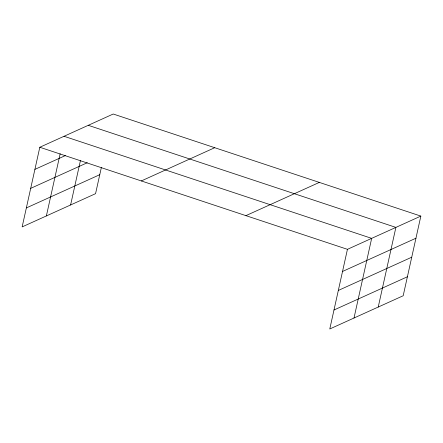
<?xml version="1.0" encoding="UTF-8"?>
<svg xmlns="http://www.w3.org/2000/svg" width="443" height="443" viewBox="0 0 443 443"><rect width="100%" height="100%" fill="white"/><g stroke="black" fill="none" stroke-linecap="round" stroke-linejoin="round"><path stroke-width="0.66" d="M420.85 216.095L347.439 249.331L329.78 328.983L403.191 295.747L420.85 216.095L113.22 114.017L39.809 147.253L22.15 226.905L95.561 193.669L101.414 167.266M46.377 215.935L60.17 153.715M70.598 204.971L80.449 160.532M354.007 318.019L371.666 238.362L64.036 136.283M378.233 307.049L395.892 227.397L88.257 125.314M34.903 169.376L65.343 155.593M30.694 188.358L87.254 162.753M26.358 207.922L99.769 174.686M141.328 180.938L214.739 147.702M245.92 215.641L319.331 182.411M342.539 271.454L415.944 238.218M338.325 290.442L411.735 257.206M333.989 310L407.399 276.764M39.809 147.253L347.439 249.331"/></g></svg>
